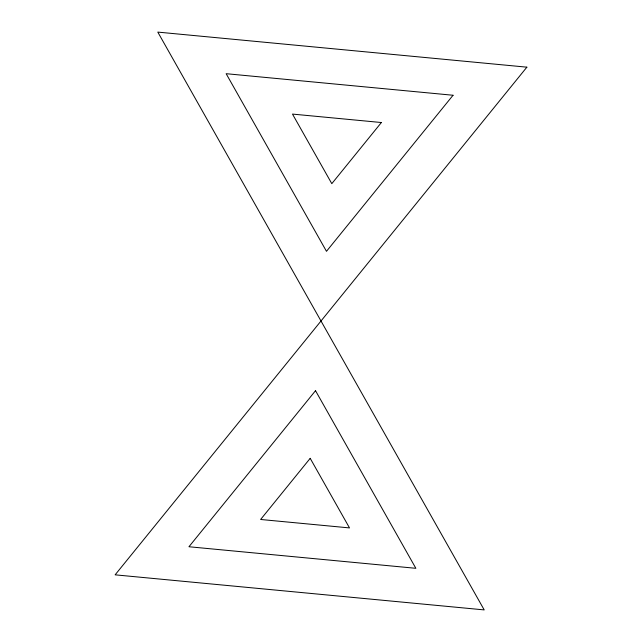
<?xml version="1.0" encoding="UTF-8"?>
<svg xmlns="http://www.w3.org/2000/svg" width="642" height="642" viewBox="0 0 642 642"><rect width="100%" height="100%" fill="white"/><g stroke="black" fill="none" stroke-linecap="round" stroke-linejoin="round"><path stroke-width="0.96" d="M381.38 122.526L331.802 183.66L292.487 114.083L381.38 122.526M453.051 95.257L326.481 251.319L226.144 73.694L453.051 95.257M526.873 67.169L115.127 574.831L484.204 609.9L157.796 32.1L526.873 67.169M315.519 390.681L188.949 546.743L415.856 568.306L315.519 390.681M310.198 458.34L260.62 519.474L349.513 527.917L310.198 458.34"/></g></svg>
